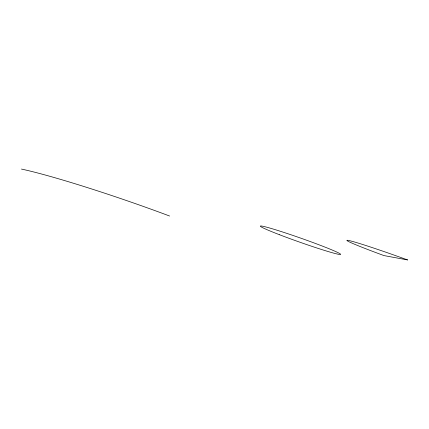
<?xml version="1.0" encoding="UTF-8"?>
<svg xmlns="http://www.w3.org/2000/svg" width="429" height="429" viewBox="0 0 429 429"><rect width="100%" height="100%" fill="white"/><g stroke="black" fill="none" stroke-linecap="round" stroke-linejoin="round"><path stroke-width="0.64" d="M21.45 169.069A122.946 8.408 18.9 0 1 169.605 216.023M407.55 259.931L383.95 255.577A52.59 1.952 19.6 0 1 348.182 240.385A52.59 1.952 19.6 0 1 407.55 259.931M279.633 234.781A42.573 2.065 19.4 0 0 340.615 254.402A42.573 2.065 19.4 0 0 281.151 231.526A42.573 2.065 19.4 0 0 279.633 234.781"/></g></svg>
